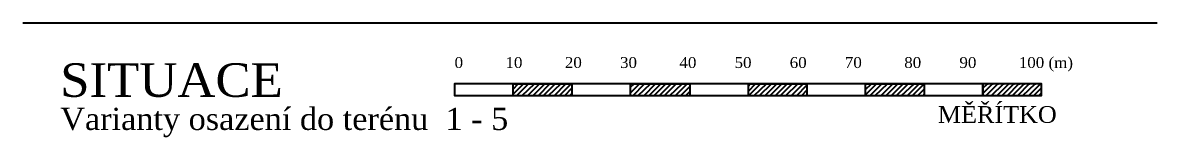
# Model space of a CAD drawing. Header units: millimetres. Extents: x -3518363 to 3223740, y -1530229 to 774657.
# Drawn here: x 184427 to 378012, y -893626 to -874080 of the extents above; entities that cross this region are included whole.
import ezdxf

# ---------------------------------------------------------------- set-up
doc = ezdxf.new("R2010")
doc.units = ezdxf.units.MM
doc.header["$LTSCALE"] = 15
doc.header["$MEASUREMENT"] = 0
doc.layers.get('0').update_dxf_attribs({"linetype": 'CONTINUOUS'})
doc.styles.add('TIMESNEWROMAN', font='times.ttf')

msp = doc.modelspace()

# ---------------------------------------------------------------- linework, layer by layer
msp.add_line((184426.619, -874079.825), (378012.182, -874079.825))
at = {"elevation": 0}
for points in [[(258111.038, -886476.283), (268115.664, -886476.283), (268115.664, -884521.654), (278120.284, -884521.654), (278120.284, -886476.283), (288124.904, -886476.283), (288124.904, -884521.654), (298232.395, -884521.654), (298232.395, -886476.283), (308237.028, -886476.283), (308237.028, -884521.654), (318241.635, -884521.654), (318241.635, -886476.283), (328246.268, -886476.283), (328246.268, -884521.654), (338250.887, -884521.654), (338250.887, -886476.283), (348255.507, -886476.283), (348255.507, -884521.654), (258111.038, -884521.654), (258111.038, -886476.283), (348358.378, -886476.283)], [(268115.664, -885396.111), (268990.108, -884521.654), (269092.979, -884521.654)], [(268115.664, -886270.541), (269864.539, -884521.654), (269967.41, -884521.654)], [(268758.635, -886476.283), (270738.982, -884521.654), (270867.584, -884521.654)], [(269658.796, -886476.283), (271742.015, -884521.654), (271844.886, -884521.654)], [(270636.098, -886476.283), (272616.458, -884521.654), (272719.329, -884521.654)], [(271510.555, -886476.283), (273490.902, -884521.654), (273619.491, -884521.654)], [(272410.703, -886476.283), (274365.332, -884521.654), (274493.921, -884521.654)], [(273285.146, -886476.283), (275265.494, -884521.654), (275368.378, -884521.654)], [(274159.59, -886476.283), (276242.808, -884521.654), (276345.679, -884521.654)], [(275136.892, -886476.283), (277117.252, -884521.654), (277245.841, -884521.654)], [(276037.066, -886476.283), (278017.413, -884521.654), (278120.284, -884521.654)], [(288124.904, -885061.753), (288767.875, -884521.654), (288896.477, -884521.654)], [(288124.904, -886039.081), (289668.036, -884521.654), (289770.907, -884521.654)], [(288562.119, -886476.283), (290542.466, -884521.654), (290645.351, -884521.654)], [(289436.563, -886476.283), (291519.794, -884521.654), (291648.383, -884521.654)], [(290439.595, -886476.283), (292419.943, -884521.654), (292522.814, -884521.654)], [(291314.039, -886476.283), (293294.386, -884521.654), (293397.27, -884521.654)], [(292188.483, -886476.283), (294168.83, -884521.654), (294271.701, -884521.654)], [(293062.913, -886476.283), (295043.26, -884521.654), (295146.144, -884521.654)], [(293937.357, -886476.283), (295917.717, -884521.654), (296046.306, -884521.654)], [(294837.518, -886476.283), (296920.736, -884521.654), (297023.607, -884521.654)], [(295814.833, -886476.283), (297795.18, -884521.654), (297898.064, -884521.654)], [(308237.028, -884830.293), (308571.359, -884521.654), (308674.243, -884521.654)], [(308237.028, -885730.442), (309445.816, -884521.654), (309548.687, -884521.654)], [(308339.899, -886476.283), (310320.246, -884521.654), (310448.835, -884521.654)], [(309240.047, -886476.283), (311323.279, -884521.654), (311426.163, -884521.654)], [(310114.504, -886476.283), (312197.722, -884521.654), (312300.593, -884521.654)], [(311091.806, -886476.283), (313072.153, -884521.654), (313175.037, -884521.654)], [(311966.249, -886476.283), (313946.609, -884521.654), (314075.198, -884521.654)], [(312866.41, -886476.283), (314846.758, -884521.654), (314949.629, -884521.654)], [(313740.841, -886476.283), (315721.201, -884521.654), (315824.072, -884521.654)], [(314615.298, -886476.283), (316698.516, -884521.654), (316827.105, -884521.654)], [(315592.599, -886476.283), (317572.946, -884521.654), (317701.548, -884521.654)], [(328246.268, -884624.525), (328349.139, -884521.654), (328477.728, -884521.654)], [(328246.268, -885498.982), (329249.3, -884521.654), (329352.184, -884521.654)], [(328246.268, -886373.412), (330123.744, -884521.654), (330226.615, -884521.654)], [(329017.827, -886476.283), (330998.174, -884521.654), (331101.045, -884521.654)], [(329892.271, -886476.283), (331975.502, -884521.654), (332104.091, -884521.654)], [(330895.303, -886476.283), (332875.65, -884521.654), (332978.521, -884521.654)], [(331769.747, -886476.283), (333750.094, -884521.654), (333852.978, -884521.654)], [(332644.19, -886476.283), (334624.537, -884521.654), (334727.408, -884521.654)], [(333518.621, -886476.283), (335498.968, -884521.654), (335601.839, -884521.654)], [(334393.064, -886476.283), (336502.013, -884521.654), (336604.884, -884521.654)], [(335396.097, -886476.283), (337376.444, -884521.654), (337479.315, -884521.654)], [(336270.54, -886476.283), (338250.887, -884521.654), (338353.772, -884521.654)], [(348255.507, -886476.283), (358260.127, -886476.283), (358260.127, -884521.654), (348255.507, -884521.654), (348255.507, -886476.283), (348358.378, -886476.283)], [(348255.507, -885267.496), (349027.067, -884521.654), (349129.951, -884521.654)], [(348255.507, -886167.67), (349901.51, -884521.654), (350004.394, -884521.654)], [(348795.607, -886476.283), (350775.954, -884521.654), (350904.543, -884521.654)], [(349695.755, -886476.283), (351778.986, -884521.654), (351881.87, -884521.654)], [(350673.083, -886476.283), (352653.43, -884521.654), (352756.301, -884521.654)], [(351547.513, -886476.283), (353527.86, -884521.654), (353656.462, -884521.654)], [(352447.674, -886476.283), (354402.304, -884521.654), (354530.906, -884521.654)], [(353322.118, -886476.283), (355302.465, -884521.654), (355405.336, -884521.654)], [(354196.549, -886476.283), (356176.896, -884521.654), (356279.78, -884521.654)], [(355071.005, -886476.283), (357154.223, -884521.654), (357282.812, -884521.654)], [(356074.025, -886476.283), (358054.372, -884521.654), (358157.256, -884521.654)], [(276911.497, -886476.283), (278120.284, -885267.496), (278223.155, -885267.496)], [(277785.94, -886476.283), (278120.284, -886167.67), (278223.155, -886167.67)], [(296689.276, -886476.283), (298232.395, -884958.882), (298335.279, -884958.882)], [(297563.707, -886476.283), (298232.395, -885833.313), (298335.279, -885833.313)], [(316492.774, -886476.283), (318241.635, -884727.396), (318344.519, -884727.396)], [(317367.204, -886476.283), (318241.635, -885601.853), (318344.519, -885601.853)], [(337144.984, -886476.283), (338250.887, -885396.111), (338353.772, -885396.111)], [(338045.132, -886476.283), (338250.887, -886270.541), (338353.772, -886270.541)], [(356948.468, -886476.283), (358260.127, -885164.625), (358363.011, -885164.625)], [(357822.912, -886476.283), (358260.127, -886039.081), (358363.011, -886039.081)]]:
    msp.add_lwpolyline(points, dxfattribs=at)

# ---------------------------------------------------------------- texts
at = {"attachment_point": 7, "style": 'TIMESNEWROMAN'}
for s, insert, char_height, width in [('\\W1.03;0\\~\\~\\~\\~\\~\\~\\~\\~\\~\\~10\\~\\~\\~\\~\\~\\~\\~\\~\\~\\~20\\~\\~\\~\\~\\~\\~\\~\\~\\~30\\~\\~\\~\\~\\~\\~\\~\\~\\~\\~40\\~\\~\\~\\~\\~\\~\\~\\~\\~50\\~\\~\\~\\~\\~\\~\\~\\~\\~60\\~\\~\\~\\~\\~\\~\\~\\~\\~70\\~\\~\\~\\~\\~\\~\\~\\~\\~\\~80\\~\\~\\~\\~\\~\\~\\~\\~\\~90\\~\\~\\~\\~\\~\\~\\~\\~\\~\\~100\\~(m)', (258111.038, -882412.587), 1861.033775, 104185.90222), ('\\W1.04;SITUACE', (190830.606, -886810.51), 5726.35125, 39233.21061), ('\\W1.02;Varianty\\~osazení\\~do\\~terénu\\~\\~1\\~-\\~5', (190830.606, -893626.008), 3793.6648, 76615.21395), ('\\W1.03;MĚŘÍTKO', (340565.579, -891208.432), 2863.1607, 21087.58593)]:
    msp.add_mtext(s, dxfattribs=dict(at, insert=insert, char_height=char_height, width=width))

doc.saveas('drawing.dxf')
